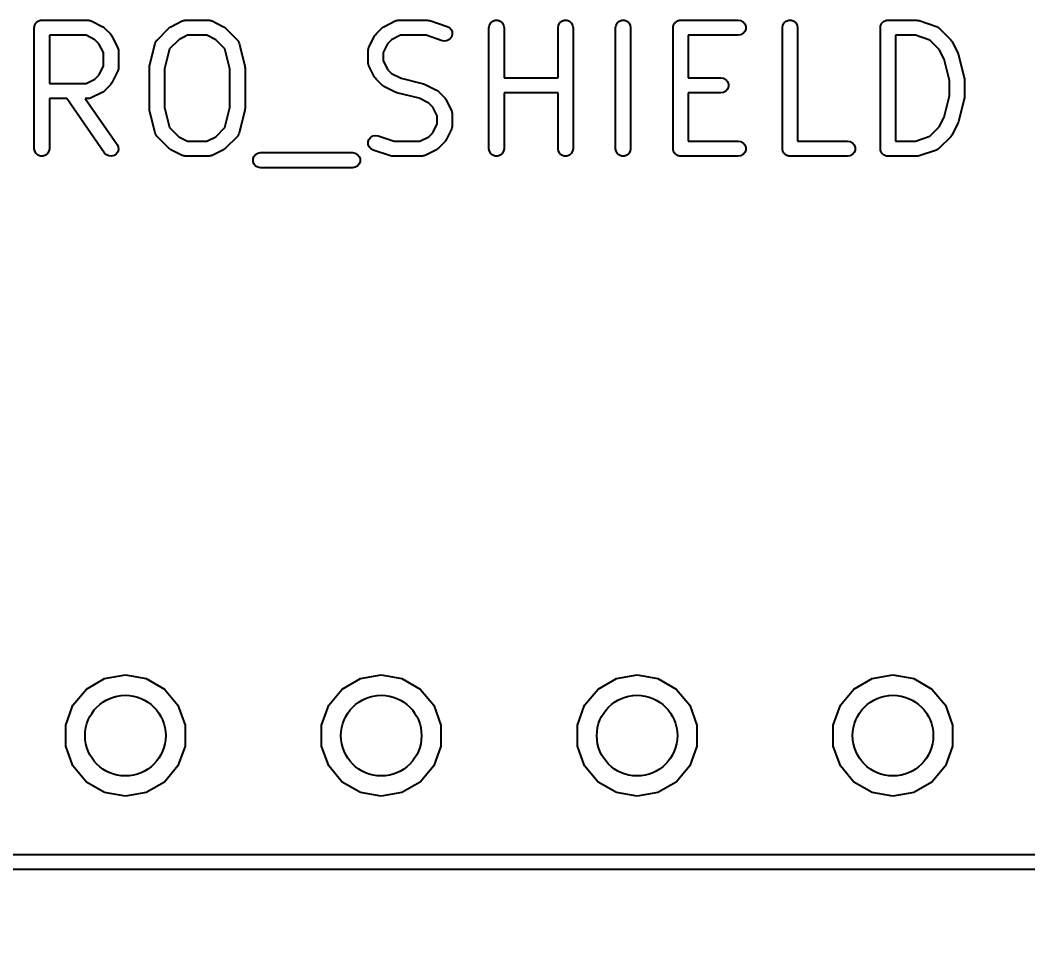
# Model space of a CAD drawing. Header units: millimetres. Extents: x 71 to 299, y 93 to 256.
# Drawn here: x 246.55 to 256.56, y 208.85 to 218.13 of the extents above; entities that cross this region are included whole.
import ezdxf

# ---------------------------------------------------------------- set-up
doc = ezdxf.new("R2010")
doc.units = ezdxf.units.MM
for name, color, linetype in [('BLACK', 7, 'Continuous'), ('PCB', 4, 'Continuous'), ('PCB_参照', 4, 'Continuous')]:
    doc.layers.add(name, color=color, linetype=linetype)
doc.layers.add('寸法', color=7, linetype='Continuous', true_color=0xffbdf8)
doc.styles.get("Standard").update_dxf_attribs({"font": 'arial.ttf', "height": 0.138})
doc.dimstyles.new('JIS-1', dxfattribs={"dimtxt": 2.5, "dimasz": 2.5, "dimexe": 1.25, "dimexo": 0.625, "dimtad": 1, "dimtxsty": 'Standard', "dimblk": 'OPEN', "dimcen": 2.5, "dimadec": 0, "dimazin": 0, "dimtfac": 1, "dimtmove": 0, "dimatfit": 3, "dimldrblk": 'OPEN', "dimfxl": 1, "dimarcsym": 0})

# ---------------------------------------------------------------- blocks, each defined once
blk = doc.blocks.new('PCB詳細')
at = {"layer": 'BLACK'}
for p, q in [((182.495, -38.7229), (182.496, -38.7164)), ((182.496, -38.7098), (182.498, -38.7037)), ((182.496, -38.7164), (182.496, -38.7098)), ((182.498, -38.7037), (182.5, -38.6972)), ((182.5, -38.6972), (182.503, -38.6915)), ((182.503, -38.6915), (182.505, -38.6854)), ((182.505, -38.6854), (182.509, -38.6803)), ((182.509, -38.6803), (182.513, -38.6746)), ((182.513, -38.6746), (182.518, -38.6704)), ((182.518, -38.6704), (182.522, -38.6654)), ((182.522, -38.6654), (182.527, -38.6621)), ((182.527, -38.6621), (182.532, -38.6579)), ((182.532, -38.6579), (182.539, -38.6557)), ((182.539, -38.6557), (182.544, -38.6524)), ((182.544, -38.6524), (182.551, -38.6512)), ((182.551, -38.6512), (182.557, -38.649)), ((182.557, -38.649), (182.564, -38.649)), ((182.564, -38.649), (182.57, -38.6479)), ((182.57, -38.6479), (183.027, -38.6479)), ((183.027, -38.6479), (183.031, -38.6486)), ((183.031, -38.6486), (183.036, -38.6483)), ((183.036, -38.6483), (183.044, -38.6509)), ((183.044, -38.6509), (183.053, -38.6524)), ((183.053, -38.6524), (183.057, -38.6545)), ((183.057, -38.6545), (183.061, -38.6558)), ((183.061, -38.6558), (183.175, -38.7129)), ((183.175, -38.7129), (183.185, -38.7201)), ((183.841, -38.7201), (183.851, -38.7129)), ((183.851, -38.7129), (183.965, -38.6558)), ((183.965, -38.6558), (183.969, -38.6545)), ((183.969, -38.6545), (183.973, -38.6524)), ((183.973, -38.6524), (183.982, -38.6509)), ((183.982, -38.6509), (183.99, -38.6483)), ((183.99, -38.6483), (183.994, -38.6486)), ((183.994, -38.6486), (183.999, -38.6479)), ((183.999, -38.6479), (184.227, -38.6479)), ((184.227, -38.6479), (184.231, -38.6486)), ((184.231, -38.6486), (184.236, -38.6483)), ((184.236, -38.6483), (184.244, -38.6509)), ((184.244, -38.6509), (184.253, -38.6524)), ((184.253, -38.6524), (184.257, -38.6545)), ((184.257, -38.6545), (184.261, -38.6558)), ((184.261, -38.6558), (184.375, -38.7129)), ((184.375, -38.7129), (184.385, -38.7201)), ((185.955, -38.7201), (185.965, -38.7129)), ((185.965, -38.7129), (186.079, -38.6558)), ((186.079, -38.6558), (186.083, -38.6545)), ((186.083, -38.6545), (186.087, -38.6524)), ((186.087, -38.6524), (186.096, -38.6509)), ((186.096, -38.6509), (186.104, -38.6483)), ((186.104, -38.6483), (186.109, -38.6486)), ((186.109, -38.6486), (186.113, -38.6479)), ((186.113, -38.6479), (186.399, -38.6479)), ((186.399, -38.6479), (186.41, -38.6499)), ((186.41, -38.6499), (186.422, -38.6517)), ((186.422, -38.6517), (186.594, -38.7088)), ((186.594, -38.7088), (186.617, -38.7213)), ((187.009, -38.7229), (187.014, -38.6972)), ((187.014, -38.6972), (187.027, -38.6746)), ((187.027, -38.6746), (187.047, -38.6579)), ((187.047, -38.6579), (187.071, -38.649)), ((187.071, -38.649), (187.097, -38.649)), ((187.097, -38.649), (187.122, -38.6579)), ((187.122, -38.6579), (187.142, -38.6746)), ((187.142, -38.6746), (187.155, -38.6972)), ((187.155, -38.6972), (187.159, -38.7229)), ((187.695, -38.7229), (187.7, -38.6972)), ((187.7, -38.6972), (187.713, -38.6746)), ((187.713, -38.6746), (187.733, -38.6579)), ((187.733, -38.6579), (187.757, -38.649)), ((187.757, -38.649), (187.783, -38.649)), ((187.783, -38.649), (187.808, -38.6579)), ((187.808, -38.6579), (187.827, -38.6746)), ((187.827, -38.6746), (187.84, -38.6972)), ((187.84, -38.6972), (187.845, -38.7229)), ((188.266, -38.7229), (188.271, -38.6972)), ((188.271, -38.6972), (188.284, -38.6746)), ((188.284, -38.6746), (188.304, -38.6579)), ((188.304, -38.6579), (188.328, -38.649)), ((188.328, -38.649), (188.354, -38.649)), ((188.354, -38.649), (188.379, -38.6579)), ((188.379, -38.6579), (188.399, -38.6746)), ((188.399, -38.6746), (188.412, -38.6972)), ((188.412, -38.6972), (188.416, -38.7229)), ((188.838, -38.7229), (188.839, -38.7164)), ((188.839, -38.7098), (188.841, -38.7037)), ((188.839, -38.7164), (188.839, -38.7098)), ((188.841, -38.7037), (188.842, -38.6972)), ((188.842, -38.6972), (188.846, -38.6915)), ((188.846, -38.6915), (188.848, -38.6854)), ((188.848, -38.6854), (188.852, -38.6803)), ((188.852, -38.6803), (188.855, -38.6746)), ((188.855, -38.6746), (188.86, -38.6704)), ((188.86, -38.6704), (188.865, -38.6654)), ((188.865, -38.6654), (188.87, -38.6621)), ((188.87, -38.6621), (188.875, -38.6579)), ((188.875, -38.6579), (188.882, -38.6557)), ((188.882, -38.6557), (188.887, -38.6524)), ((188.887, -38.6524), (188.894, -38.6512)), ((188.894, -38.6512), (188.9, -38.649)), ((188.9, -38.649), (188.906, -38.649)), ((188.906, -38.649), (188.913, -38.6479)), ((188.913, -38.6479), (189.484, -38.6479)), ((189.484, -38.6479), (189.51, -38.6524)), ((189.51, -38.6524), (189.532, -38.6654)), ((189.532, -38.6654), (189.549, -38.6854)), ((189.549, -38.6854), (189.558, -38.7098)), ((189.558, -38.7098), (189.558, -38.7359)), ((189.924, -38.7229), (189.928, -38.6972)), ((189.928, -38.6972), (189.941, -38.6746)), ((189.941, -38.6746), (189.961, -38.6579)), ((189.961, -38.6579), (189.986, -38.649)), ((189.986, -38.649), (190.012, -38.649)), ((190.012, -38.649), (190.036, -38.6579)), ((190.036, -38.6579), (190.056, -38.6746)), ((190.056, -38.6746), (190.069, -38.6972)), ((190.069, -38.6972), (190.074, -38.7229)), ((190.895, -38.7229), (190.896, -38.7164)), ((190.896, -38.7098), (190.898, -38.7037)), ((190.896, -38.7164), (190.896, -38.7098)), ((190.898, -38.7037), (190.9, -38.6972)), ((190.9, -38.6972), (190.903, -38.6915)), ((190.903, -38.6915), (190.905, -38.6854)), ((190.905, -38.6854), (190.909, -38.6803)), ((190.909, -38.6803), (190.913, -38.6746)), ((190.913, -38.6746), (190.918, -38.6704)), ((190.918, -38.6704), (190.922, -38.6654)), ((190.922, -38.6654), (190.927, -38.6621)), ((190.927, -38.6621), (190.933, -38.6579)), ((190.933, -38.6579), (190.939, -38.6557)), ((190.939, -38.6557), (190.944, -38.6524)), ((190.944, -38.6524), (190.951, -38.6512)), ((190.951, -38.6512), (190.957, -38.649)), ((190.957, -38.649), (190.964, -38.649)), ((190.964, -38.649), (190.97, -38.6479)), ((190.97, -38.6479), (191.256, -38.6479)), ((191.256, -38.6479), (191.268, -38.6499)), ((191.268, -38.6499), (191.279, -38.6517)), ((191.279, -38.6517), (191.451, -38.7088)), ((191.451, -38.7088), (191.455, -38.7109)), ((191.455, -38.7109), (191.459, -38.712)), ((191.459, -38.712), (191.466, -38.7171)), ((191.466, -38.7171), (191.474, -38.7213)), ((182.495, -39.9229), (182.495, -38.7229)), ((182.645, -38.7979), (182.645, -39.2764)), ((183.009, -38.7979), (182.645, -38.7979)), ((183.097, -38.8416), (183.009, -38.7979)), ((183.185, -38.7201), (183.194, -38.727)), ((183.194, -38.727), (183.252, -38.7841)), ((183.252, -38.7841), (183.258, -38.7939)), ((183.258, -38.7939), (183.266, -38.8036)), ((183.266, -38.8036), (183.323, -38.9179)), ((183.717, -38.8413), (183.831, -38.727)), ((183.831, -38.727), (183.841, -38.7201)), ((184.016, -38.7979), (183.929, -38.8416)), ((184.209, -38.7979), (184.016, -38.7979)), ((184.297, -38.8416), (184.209, -38.7979)), ((184.385, -38.7201), (184.394, -38.727)), ((184.394, -38.727), (184.509, -38.8413)), ((185.817, -38.9179), (185.874, -38.8036)), ((185.874, -38.8036), (185.882, -38.794)), ((185.882, -38.794), (185.888, -38.7841)), ((185.888, -38.7841), (185.946, -38.727)), ((185.946, -38.727), (185.955, -38.7201)), ((186.131, -38.7979), (186.043, -38.8416)), ((186.386, -38.7979), (186.131, -38.7979)), ((186.546, -38.8512), (186.386, -38.7979)), ((186.617, -38.7213), (186.634, -38.7407)), ((186.636, -38.8157), (186.62, -38.8361)), ((186.634, -38.7407), (186.643, -38.765)), ((186.644, -38.791), (186.636, -38.8157)), ((186.643, -38.765), (186.644, -38.791)), ((187.009, -39.9229), (187.009, -38.7229)), ((187.159, -38.7229), (187.159, -39.2193)), ((187.695, -39.2193), (187.695, -38.7229)), ((187.845, -38.7229), (187.845, -39.9229)), ((188.266, -39.9229), (188.266, -38.7229)), ((188.416, -38.7229), (188.416, -39.9229)), ((188.838, -39.9229), (188.838, -38.7229)), ((189.484, -38.7979), (188.988, -38.7979)), ((188.988, -38.7979), (188.988, -39.2193)), ((189.51, -38.7933), (189.484, -38.7979)), ((189.532, -38.7803), (189.51, -38.7933)), ((189.549, -38.7604), (189.532, -38.7803)), ((189.558, -38.7359), (189.549, -38.7604)), ((189.924, -39.9229), (189.924, -38.7229)), ((190.074, -38.7229), (190.074, -39.8479)), ((190.895, -39.9229), (190.895, -38.7229)), ((191.045, -38.7979), (191.045, -39.8479)), ((191.244, -38.7979), (191.045, -38.7979)), ((191.387, -38.8456), (191.244, -38.7979)), ((191.474, -38.7213), (191.477, -38.7245)), ((191.477, -38.7245), (191.48, -38.727)), ((191.48, -38.727), (191.594, -38.8413)), ((183.137, -38.8816), (183.097, -38.8416)), ((183.181, -38.9691), (183.137, -38.8816)), ((183.64, -39.1047), (183.697, -38.8761)), ((183.697, -38.8761), (183.7, -38.8695)), ((183.7, -38.8695), (183.702, -38.8626)), ((183.702, -38.8626), (183.705, -38.8577)), ((183.705, -38.8577), (183.708, -38.8523)), ((183.708, -38.8523), (183.713, -38.8471)), ((183.713, -38.8471), (183.717, -38.8413)), ((183.929, -38.8416), (183.838, -38.9326)), ((184.388, -38.9326), (184.297, -38.8416)), ((184.509, -38.8413), (184.513, -38.8471)), ((184.513, -38.8471), (184.518, -38.8523)), ((184.518, -38.8523), (184.52, -38.8577)), ((184.52, -38.8577), (184.524, -38.8626)), ((184.524, -38.8626), (184.526, -38.8695)), ((184.526, -38.8695), (184.528, -38.8761)), ((184.528, -38.8761), (184.586, -39.1047)), ((186.003, -38.8816), (185.959, -38.9691)), ((186.043, -38.8416), (186.003, -38.8816)), ((186.572, -38.855), (186.546, -38.8512)), ((186.598, -38.8498), (186.572, -38.855)), ((186.62, -38.8361), (186.598, -38.8498)), ((191.48, -38.9387), (191.387, -38.8456)), ((191.594, -38.8413), (191.601, -38.8511)), ((191.601, -38.8511), (191.609, -38.8607)), ((191.609, -38.8607), (191.666, -38.975)), ((183.181, -39.1052), (183.181, -38.9691)), ((183.323, -38.9179), (183.324, -38.922)), ((183.324, -38.922), (183.326, -38.9258)), ((183.326, -38.9258), (183.328, -38.9344)), ((183.328, -38.9344), (183.33, -38.9429)), ((183.33, -38.9429), (183.33, -38.9472)), ((183.33, -38.9472), (183.331, -38.9514)), ((183.331, -38.9514), (183.331, -39.1229)), ((183.838, -38.9326), (183.788, -39.1321)), ((184.438, -39.1321), (184.388, -38.9326)), ((185.809, -38.9514), (185.81, -38.9472)), ((185.809, -39.0657), (185.809, -38.9514)), ((185.81, -38.9429), (185.812, -38.9344)), ((185.81, -38.9472), (185.81, -38.9429)), ((185.812, -38.9344), (185.814, -38.9258)), ((185.814, -38.9258), (185.816, -38.922)), ((185.816, -38.922), (185.817, -38.9179)), ((185.959, -38.9691), (185.959, -39.048)), ((191.528, -39.0347), (191.48, -38.9387)), ((191.666, -38.975), (191.668, -38.9829)), ((191.668, -38.9829), (191.671, -38.9904)), ((191.671, -38.9904), (191.728, -39.219)), ((183.137, -39.1927), (183.181, -39.1052)), ((183.638, -39.1229), (183.639, -39.1138)), ((183.639, -39.1138), (183.64, -39.1047)), ((184.586, -39.1047), (184.586, -39.1138)), ((184.586, -39.1138), (184.588, -39.1229)), ((185.81, -39.07), (185.809, -39.0657)), ((185.81, -39.0743), (185.81, -39.07)), ((185.812, -39.0827), (185.81, -39.0743)), ((185.814, -39.0914), (185.812, -39.0827)), ((185.816, -39.0951), (185.814, -39.0914)), ((185.817, -39.0993), (185.816, -39.0951)), ((185.874, -39.2135), (185.817, -39.0993)), ((185.959, -39.048), (186.003, -39.1356)), ((191.581, -39.2464), (191.528, -39.0347)), ((183.097, -39.2326), (183.137, -39.1927)), ((183.323, -39.1564), (183.266, -39.2707)), ((183.324, -39.1523), (183.323, -39.1564)), ((183.326, -39.1485), (183.324, -39.1523)), ((183.328, -39.1399), (183.326, -39.1485)), ((183.33, -39.1314), (183.328, -39.1399)), ((183.331, -39.1229), (183.33, -39.1271)), ((183.33, -39.1271), (183.33, -39.1314)), ((183.638, -39.5229), (183.638, -39.1229)), ((183.788, -39.1321), (183.788, -39.5136)), ((184.438, -39.5136), (184.438, -39.1321)), ((184.588, -39.1229), (184.588, -39.5229)), ((185.882, -39.2232), (185.874, -39.2135)), ((186.003, -39.1356), (186.043, -39.1755)), ((186.043, -39.1755), (186.139, -39.2235)), ((182.645, -39.2764), (183.009, -39.2764)), ((183.009, -39.2764), (183.097, -39.2326)), ((183.252, -39.2902), (183.194, -39.3473)), ((183.258, -39.2803), (183.252, -39.2902)), ((183.266, -39.2707), (183.258, -39.2803)), ((185.888, -39.233), (185.882, -39.2232)), ((185.946, -39.2902), (185.888, -39.233)), ((185.955, -39.2971), (185.946, -39.2902)), ((185.965, -39.3042), (185.955, -39.2971)), ((186.079, -39.3614), (185.965, -39.3042)), ((186.139, -39.2235), (186.36, -39.2787)), ((186.36, -39.2787), (186.367, -39.282)), ((186.367, -39.282), (186.375, -39.2843)), ((186.375, -39.2843), (186.489, -39.3415)), ((187.159, -39.2193), (187.695, -39.2193)), ((188.988, -39.2193), (189.313, -39.2193)), ((189.313, -39.2193), (189.339, -39.2238)), ((189.339, -39.2238), (189.361, -39.2368)), ((189.361, -39.2368), (189.378, -39.2568)), ((189.378, -39.2568), (189.387, -39.2813)), ((189.387, -39.3073), (189.378, -39.3318)), ((189.387, -39.2813), (189.387, -39.3073)), ((191.581, -39.3993), (191.581, -39.2464)), ((191.728, -39.219), (191.729, -39.2281)), ((191.729, -39.2281), (191.731, -39.2371)), ((191.731, -39.2371), (191.731, -39.4086)), ((183.175, -39.3614), (183.061, -39.4185)), ((183.185, -39.3542), (183.175, -39.3614)), ((183.194, -39.3473), (183.185, -39.3542)), ((186.087, -39.3637), (186.079, -39.3614)), ((186.095, -39.367), (186.087, -39.3637)), ((186.315, -39.4222), (186.095, -39.367)), ((186.489, -39.3415), (186.499, -39.3486)), ((186.499, -39.3486), (186.509, -39.3555)), ((186.509, -39.3555), (186.566, -39.4127)), ((186.566, -39.4127), (186.573, -39.4225)), ((187.695, -39.3693), (187.159, -39.3693)), ((187.159, -39.3693), (187.159, -39.9229)), ((187.695, -39.9229), (187.695, -39.3693)), ((189.313, -39.3693), (188.988, -39.3693)), ((188.988, -39.3693), (188.988, -39.8479)), ((189.339, -39.3648), (189.313, -39.3693)), ((189.361, -39.3517), (189.339, -39.3648)), ((189.378, -39.3318), (189.361, -39.3517)), ((191.528, -39.611), (191.581, -39.3993)), ((191.731, -39.4086), (191.729, -39.4176)), ((182.817, -39.4264), (182.645, -39.4264)), ((182.645, -39.4264), (182.645, -39.9229)), ((183.194, -39.9659), (182.817, -39.4264)), ((183.027, -39.4264), (183, -39.4264)), ((183, -39.4264), (183.317, -39.8798)), ((183.031, -39.4257), (183.027, -39.4264)), ((183.036, -39.4259), (183.031, -39.4257)), ((183.044, -39.4234), (183.036, -39.4259)), ((183.053, -39.4219), (183.044, -39.4234)), ((183.057, -39.4197), (183.053, -39.4219)), ((183.061, -39.4185), (183.057, -39.4197)), ((183.788, -39.5136), (183.838, -39.7131)), ((184.388, -39.7131), (184.438, -39.5136)), ((186.411, -39.4702), (186.315, -39.4222)), ((186.451, -39.5101), (186.411, -39.4702)), ((186.495, -39.5977), (186.451, -39.5101)), ((186.573, -39.4225), (186.58, -39.4322)), ((186.58, -39.4322), (186.637, -39.5465)), ((191.728, -39.4268), (191.671, -39.6553)), ((191.729, -39.4176), (191.728, -39.4268)), ((183.639, -39.5319), (183.638, -39.5229)), ((183.64, -39.541), (183.639, -39.5319)), ((183.697, -39.7696), (183.64, -39.541)), ((184.586, -39.541), (184.528, -39.7696)), ((184.588, -39.5229), (184.586, -39.5319)), ((184.586, -39.5319), (184.586, -39.541)), ((186.495, -39.6766), (186.495, -39.5977)), ((186.637, -39.5465), (186.638, -39.5506)), ((186.638, -39.5506), (186.64, -39.5543)), ((186.64, -39.5543), (186.642, -39.563)), ((186.642, -39.563), (186.645, -39.5714)), ((186.645, -39.5714), (186.644, -39.5757)), ((186.644, -39.5757), (186.645, -39.58)), ((186.645, -39.58), (186.645, -39.6943)), ((191.48, -39.707), (191.528, -39.611)), ((183.838, -39.7131), (183.929, -39.8041)), ((184.297, -39.8041), (184.388, -39.7131)), ((186.451, -39.7641), (186.495, -39.6766)), ((186.642, -39.7113), (186.64, -39.7199)), ((186.645, -39.7029), (186.642, -39.7113)), ((186.645, -39.6943), (186.644, -39.6985)), ((186.644, -39.6985), (186.645, -39.7029)), ((191.387, -39.8002), (191.48, -39.707)), ((191.666, -39.6707), (191.609, -39.785)), ((191.668, -39.6628), (191.666, -39.6707)), ((191.671, -39.6553), (191.668, -39.6628)), ((183.7, -39.7762), (183.697, -39.7696)), ((183.702, -39.7831), (183.7, -39.7762)), ((183.705, -39.788), (183.702, -39.7831)), ((183.708, -39.7934), (183.705, -39.788)), ((183.713, -39.7986), (183.708, -39.7934)), ((183.717, -39.8045), (183.713, -39.7986)), ((183.831, -39.9187), (183.717, -39.8045)), ((183.929, -39.8041), (184.016, -39.8479)), ((184.209, -39.8479), (184.297, -39.8041)), ((184.509, -39.8045), (184.394, -39.9187)), ((184.513, -39.7986), (184.509, -39.8045)), ((184.518, -39.7934), (184.513, -39.7986)), ((184.52, -39.788), (184.518, -39.7934)), ((184.524, -39.7831), (184.52, -39.788)), ((184.526, -39.7762), (184.524, -39.7831)), ((184.528, -39.7696), (184.526, -39.7762)), ((185.818, -39.83), (185.835, -39.8096)), ((185.835, -39.8096), (185.857, -39.796)), ((185.857, -39.796), (185.882, -39.7907)), ((185.882, -39.7907), (185.908, -39.7946)), ((185.908, -39.7946), (186.068, -39.8479)), ((186.324, -39.8479), (186.411, -39.8041)), ((186.411, -39.8041), (186.451, -39.7641)), ((186.637, -39.7278), (186.58, -39.8421)), ((186.638, -39.7237), (186.637, -39.7278)), ((186.64, -39.7199), (186.638, -39.7237)), ((191.244, -39.8479), (191.387, -39.8002)), ((191.594, -39.8045), (191.48, -39.9187)), ((191.601, -39.7946), (191.594, -39.8045)), ((191.609, -39.785), (191.601, -39.7946)), ((183.317, -39.8798), (183.328, -39.9035)), ((183.328, -39.9035), (183.33, -39.9294)), ((184.016, -39.8479), (184.209, -39.8479)), ((185.81, -39.8547), (185.818, -39.83)), ((185.811, -39.8807), (185.81, -39.8547)), ((185.82, -39.905), (185.811, -39.8807)), ((185.838, -39.9245), (185.82, -39.905)), ((186.068, -39.8479), (186.324, -39.8479)), ((186.566, -39.8616), (186.509, -39.9187)), ((186.573, -39.8518), (186.566, -39.8616)), ((186.58, -39.8421), (186.573, -39.8518)), ((188.988, -39.8479), (189.484, -39.8479)), ((189.484, -39.8479), (189.51, -39.8524)), ((189.51, -39.8524), (189.532, -39.8654)), ((189.532, -39.8654), (189.549, -39.8854)), ((189.549, -39.8854), (189.558, -39.9098)), ((189.558, -39.9098), (189.558, -39.9359)), ((190.074, -39.8479), (190.57, -39.8479)), ((190.57, -39.8479), (190.596, -39.8524)), ((190.596, -39.8524), (190.618, -39.8654)), ((190.618, -39.8654), (190.635, -39.8854)), ((190.635, -39.8854), (190.644, -39.9098)), ((190.644, -39.9098), (190.644, -39.9359)), ((191.045, -39.8479), (191.244, -39.8479)), ((182.5, -39.9485), (182.495, -39.9229)), ((182.513, -39.9711), (182.5, -39.9485)), ((182.532, -39.9878), (182.513, -39.9711)), ((182.557, -39.9967), (182.532, -39.9878)), ((182.583, -39.9967), (182.557, -39.9967)), ((182.607, -39.9878), (182.583, -39.9967)), ((182.627, -39.9711), (182.607, -39.9878)), ((182.64, -39.9485), (182.627, -39.9711)), ((182.645, -39.9229), (182.64, -39.9485)), ((183.213, -39.9843), (183.194, -39.9659)), ((183.236, -39.9953), (183.213, -39.9843)), ((183.262, -39.9976), (183.236, -39.9953)), ((183.287, -39.9908), (183.262, -39.9976)), ((183.309, -39.9759), (183.287, -39.9908)), ((183.324, -39.9546), (183.309, -39.9759)), ((183.33, -39.9294), (183.324, -39.9546)), ((183.841, -39.9256), (183.831, -39.9187)), ((183.851, -39.9328), (183.841, -39.9256)), ((183.965, -39.9899), (183.851, -39.9328)), ((183.969, -39.9912), (183.965, -39.9899)), ((183.973, -39.9933), (183.969, -39.9912)), ((183.982, -39.9949), (183.973, -39.9933)), ((183.99, -39.9974), (183.982, -39.9949)), ((183.994, -39.9971), (183.99, -39.9974)), ((183.999, -39.9979), (183.994, -39.9971)), ((184.227, -39.9979), (183.999, -39.9979)), ((184.231, -39.9971), (184.227, -39.9979)), ((184.236, -39.9974), (184.231, -39.9971)), ((184.244, -39.9949), (184.236, -39.9974)), ((184.253, -39.9933), (184.244, -39.9949)), ((184.257, -39.9912), (184.253, -39.9933)), ((184.261, -39.9899), (184.257, -39.9912)), ((184.375, -39.9328), (184.261, -39.9899)), ((184.385, -39.9256), (184.375, -39.9328)), ((184.394, -39.9187), (184.385, -39.9256)), ((184.668, -40.0241), (184.676, -39.9996)), ((184.676, -39.9996), (184.693, -39.9797)), ((184.693, -39.9797), (184.716, -39.9667)), ((184.716, -39.9667), (184.741, -39.9621)), ((184.741, -39.9621), (185.656, -39.9621)), ((185.656, -39.9621), (185.681, -39.9667)), ((185.681, -39.9667), (185.704, -39.9797)), ((185.704, -39.9797), (185.721, -39.9996)), ((185.721, -39.9996), (185.73, -40.0241)), ((185.861, -39.9369), (185.838, -39.9245)), ((186.032, -39.994), (185.861, -39.9369)), ((186.044, -39.9958), (186.032, -39.994)), ((186.056, -39.9979), (186.044, -39.9958)), ((186.341, -39.9979), (186.056, -39.9979)), ((186.346, -39.9971), (186.341, -39.9979)), ((186.35, -39.9974), (186.346, -39.9971)), ((186.358, -39.9949), (186.35, -39.9974)), ((186.367, -39.9933), (186.358, -39.9949)), ((186.371, -39.9912), (186.367, -39.9933)), ((186.375, -39.9899), (186.371, -39.9912)), ((186.489, -39.9328), (186.375, -39.9899)), ((186.499, -39.9256), (186.489, -39.9328)), ((186.509, -39.9187), (186.499, -39.9256)), ((187.014, -39.9485), (187.009, -39.9229)), ((187.027, -39.9711), (187.014, -39.9485)), ((187.047, -39.9878), (187.027, -39.9711)), ((187.071, -39.9967), (187.047, -39.9878)), ((187.097, -39.9967), (187.071, -39.9967)), ((187.122, -39.9878), (187.097, -39.9967)), ((187.142, -39.9711), (187.122, -39.9878)), ((187.155, -39.9485), (187.142, -39.9711)), ((187.159, -39.9229), (187.155, -39.9485)), ((187.7, -39.9485), (187.695, -39.9229)), ((187.713, -39.9711), (187.7, -39.9485)), ((187.733, -39.9878), (187.713, -39.9711)), ((187.757, -39.9967), (187.733, -39.9878)), ((187.783, -39.9967), (187.757, -39.9967)), ((187.808, -39.9878), (187.783, -39.9967)), ((187.827, -39.9711), (187.808, -39.9878)), ((187.84, -39.9485), (187.827, -39.9711)), ((187.845, -39.9229), (187.84, -39.9485)), ((188.271, -39.9485), (188.266, -39.9229)), ((188.284, -39.9711), (188.271, -39.9485)), ((188.304, -39.9878), (188.284, -39.9711)), ((188.328, -39.9967), (188.304, -39.9878)), ((188.354, -39.9967), (188.328, -39.9967)), ((188.379, -39.9878), (188.354, -39.9967)), ((188.399, -39.9711), (188.379, -39.9878)), ((188.412, -39.9485), (188.399, -39.9711)), ((188.416, -39.9229), (188.412, -39.9485)), ((188.839, -39.9293), (188.838, -39.9229)), ((188.839, -39.9359), (188.839, -39.9293)), ((188.841, -39.942), (188.839, -39.9359)), ((188.842, -39.9485), (188.841, -39.942)), ((188.846, -39.9542), (188.842, -39.9485)), ((188.848, -39.9604), (188.846, -39.9542)), ((188.852, -39.9654), (188.848, -39.9604)), ((188.855, -39.9711), (188.852, -39.9654)), ((188.86, -39.9753), (188.855, -39.9711)), ((188.865, -39.9803), (188.86, -39.9753)), ((188.87, -39.9836), (188.865, -39.9803)), ((188.875, -39.9878), (188.87, -39.9836)), ((188.882, -39.9901), (188.875, -39.9878)), ((188.887, -39.9933), (188.882, -39.9901)), ((188.894, -39.9945), (188.887, -39.9933)), ((188.9, -39.9967), (188.894, -39.9945)), ((188.906, -39.9967), (188.9, -39.9967)), ((188.913, -39.9979), (188.906, -39.9967)), ((189.484, -39.9979), (188.913, -39.9979)), ((189.51, -39.9933), (189.484, -39.9979)), ((189.532, -39.9803), (189.51, -39.9933)), ((189.549, -39.9604), (189.532, -39.9803)), ((189.558, -39.9359), (189.549, -39.9604)), ((189.925, -39.9293), (189.924, -39.9229)), ((189.925, -39.9359), (189.925, -39.9293)), ((189.927, -39.942), (189.925, -39.9359)), ((189.928, -39.9485), (189.927, -39.942)), ((189.931, -39.9542), (189.928, -39.9485)), ((189.934, -39.9604), (189.931, -39.9542)), ((189.938, -39.9654), (189.934, -39.9604)), ((189.941, -39.9711), (189.938, -39.9654)), ((189.946, -39.9753), (189.941, -39.9711)), ((189.95, -39.9803), (189.946, -39.9753)), ((189.956, -39.9836), (189.95, -39.9803)), ((189.961, -39.9878), (189.956, -39.9836)), ((189.967, -39.9901), (189.961, -39.9878)), ((189.973, -39.9933), (189.967, -39.9901)), ((189.979, -39.9945), (189.973, -39.9933)), ((189.986, -39.9967), (189.979, -39.9945)), ((189.992, -39.9967), (189.986, -39.9967)), ((189.999, -39.9979), (189.992, -39.9967)), ((190.57, -39.9979), (189.999, -39.9979)), ((190.596, -39.9933), (190.57, -39.9979)), ((190.618, -39.9803), (190.596, -39.9933)), ((190.635, -39.9604), (190.618, -39.9803)), ((190.644, -39.9359), (190.635, -39.9604)), ((190.896, -39.9293), (190.895, -39.9229)), ((190.896, -39.9359), (190.896, -39.9293)), ((190.898, -39.942), (190.896, -39.9359)), ((190.9, -39.9485), (190.898, -39.942)), ((190.903, -39.9542), (190.9, -39.9485)), ((190.905, -39.9604), (190.903, -39.9542)), ((190.909, -39.9654), (190.905, -39.9604)), ((190.913, -39.9711), (190.909, -39.9654)), ((190.918, -39.9753), (190.913, -39.9711)), ((190.922, -39.9803), (190.918, -39.9753)), ((190.927, -39.9836), (190.922, -39.9803)), ((190.933, -39.9878), (190.927, -39.9836)), ((190.939, -39.9901), (190.933, -39.9878)), ((190.944, -39.9933), (190.939, -39.9901)), ((190.951, -39.9945), (190.944, -39.9933)), ((190.957, -39.9967), (190.951, -39.9945)), ((190.964, -39.9967), (190.957, -39.9967)), ((190.97, -39.9979), (190.964, -39.9967)), ((191.256, -39.9979), (190.97, -39.9979)), ((191.268, -39.9958), (191.256, -39.9979)), ((191.279, -39.994), (191.268, -39.9958)), ((191.451, -39.9369), (191.279, -39.994)), ((191.455, -39.9348), (191.451, -39.9369)), ((191.459, -39.9337), (191.455, -39.9348)), ((191.466, -39.9286), (191.459, -39.9337)), ((191.474, -39.9245), (191.466, -39.9286)), ((191.477, -39.9212), (191.474, -39.9245)), ((191.48, -39.9187), (191.477, -39.9212)), ((184.668, -40.0502), (184.668, -40.0241)), ((184.676, -40.0746), (184.668, -40.0502)), ((184.693, -40.0946), (184.676, -40.0746)), ((184.716, -40.1076), (184.693, -40.0946)), ((184.741, -40.1121), (184.716, -40.1076)), ((185.656, -40.1121), (184.741, -40.1121)), ((185.681, -40.1076), (185.656, -40.1121)), ((185.704, -40.0946), (185.681, -40.1076)), ((185.721, -40.0746), (185.704, -40.0946)), ((185.73, -40.0502), (185.721, -40.0746)), ((185.73, -40.0241), (185.73, -40.0502)), ((183.013, -45.2846), (183.194, -45.18)), ((183.194, -45.18), (183.4, -45.1437)), ((183.4, -45.1437), (183.606, -45.18)), ((183.606, -45.18), (183.787, -45.2846)), ((185.553, -45.2846), (185.734, -45.18)), ((185.734, -45.18), (185.94, -45.1437)), ((185.94, -45.1437), (186.146, -45.18)), ((186.146, -45.18), (186.327, -45.2846)), ((188.093, -45.2846), (188.274, -45.18)), ((188.274, -45.18), (188.48, -45.1437)), ((188.48, -45.1437), (188.686, -45.18)), ((188.686, -45.18), (188.867, -45.2846)), ((190.633, -45.2846), (190.814, -45.18)), ((190.814, -45.18), (191.02, -45.1437)), ((191.02, -45.1437), (191.226, -45.18)), ((191.226, -45.18), (191.407, -45.2846)), ((182.878, -45.4449), (183.013, -45.2846)), ((183.787, -45.2846), (183.922, -45.4449)), ((185.418, -45.4449), (185.553, -45.2846)), ((186.327, -45.2846), (186.462, -45.4449)), ((187.958, -45.4449), (188.093, -45.2846)), ((188.867, -45.2846), (189.002, -45.4449)), ((190.498, -45.4449), (190.633, -45.2846)), ((191.407, -45.2846), (191.542, -45.4449)), ((182.807, -45.6414), (182.878, -45.4449)), ((183.922, -45.4449), (183.993, -45.6414)), ((185.347, -45.6414), (185.418, -45.4449)), ((186.462, -45.4449), (186.533, -45.6414)), ((187.887, -45.6414), (187.958, -45.4449)), ((189.002, -45.4449), (189.073, -45.6414)), ((190.427, -45.6414), (190.498, -45.4449)), ((191.542, -45.4449), (191.613, -45.6414)), ((182.807, -45.8506), (182.807, -45.6414)), ((183.993, -45.6414), (183.993, -45.8506)), ((185.347, -45.8506), (185.347, -45.6414)), ((186.533, -45.6414), (186.533, -45.8506)), ((187.887, -45.8506), (187.887, -45.6414)), ((189.073, -45.6414), (189.073, -45.8506)), ((190.427, -45.8506), (190.427, -45.6414)), ((191.613, -45.6414), (191.613, -45.8506)), ((182.878, -46.0471), (182.807, -45.8506)), ((183.993, -45.8506), (183.922, -46.0471)), ((185.418, -46.0471), (185.347, -45.8506)), ((186.533, -45.8506), (186.462, -46.0471)), ((187.958, -46.0471), (187.887, -45.8506)), ((189.073, -45.8506), (189.002, -46.0471)), ((190.498, -46.0471), (190.427, -45.8506)), ((191.613, -45.8506), (191.542, -46.0471)), ((183.013, -46.2074), (182.878, -46.0471)), ((183.922, -46.0471), (183.787, -46.2074)), ((185.553, -46.2074), (185.418, -46.0471)), ((186.462, -46.0471), (186.327, -46.2074)), ((188.093, -46.2074), (187.958, -46.0471)), ((189.002, -46.0471), (188.867, -46.2074)), ((190.633, -46.2074), (190.498, -46.0471)), ((191.542, -46.0471), (191.407, -46.2074)), ((183.194, -46.312), (183.013, -46.2074)), ((183.787, -46.2074), (183.606, -46.312)), ((185.734, -46.312), (185.553, -46.2074)), ((186.327, -46.2074), (186.146, -46.312)), ((188.274, -46.312), (188.093, -46.2074)), ((188.867, -46.2074), (188.686, -46.312)), ((190.814, -46.312), (190.633, -46.2074)), ((191.407, -46.2074), (191.226, -46.312)), ((183.4, -46.3483), (183.194, -46.312)), ((183.606, -46.312), (183.4, -46.3483)), ((185.94, -46.3483), (185.734, -46.312)), ((186.146, -46.312), (185.94, -46.3483)), ((188.48, -46.3483), (188.274, -46.312)), ((188.686, -46.312), (188.48, -46.3483)), ((191.02, -46.3483), (190.814, -46.312)), ((191.226, -46.312), (191.02, -46.3483)), ((154.575, -46.925), (202.425, -46.925)), ((202.5, -47.075), (154.5, -47.075))]:
    blk.add_line(p, q, dxfattribs=at)
for centre in [(183.4, -45.746), (185.94, -45.746), (188.48, -45.746), (191.02, -45.746)]:
    blk.add_circle(centre, 0.4, dxfattribs=at)
blk = doc.blocks.new('A$C28663')
at = {"layer": 'PCB'}
blk.add_blockref('PCB詳細', (-35.075, 145.925), dxfattribs=at)
blk = doc.blocks.new('_OPEN')
at = {"color": 0, "linetype": 'ByBlock', "lineweight": -2}
for p, q in [((-1, 0.166667), (0, 0)), ((-1, -0.166667), (0, 0)), ((0, 0), (-1, 0))]:
    blk.add_line(p, q, dxfattribs=at)
blk = doc.blocks.new('*D10')
at = {"layer": 'Defpoints', "color": 0}
for p in [(162.199, 206.874), (281.115, 206.874), (162.199, 205.594)]:
    blk.add_point(p, dxfattribs=at)
at = {"layer": '寸法', "color": 0, "lineweight": -2}
for p, q in [((281.115, 205.594), (281.115, 213.47)), ((162.824, 206.874), (282.365, 206.874)), ((281.115, 205.594), (281.115, 206.874)), ((162.824, 205.594), (282.365, 205.594)), ((281.115, 203.094), (281.115, 200.594))]:
    blk.add_line(p, q, dxfattribs=at)
at = {"layer": '寸法', "color": 0, "lineweight": -2, "xscale": 2.5, "yscale": 2.5, "zscale": 2.5}
for p, rotation in [((281.115, 206.874), 270), ((281.115, 205.594), 90)]:
    blk.add_blockref('_OPEN', p, dxfattribs=dict(at, rotation=rotation))
at = {"layer": '寸法', "color": 0, "insert": (280.407, 212.672), "char_height": 0.138, "attachment_point": 5, "rotation": 90}
blk.add_mtext('1,28', dxfattribs=at)

msp = doc.modelspace()

# ---------------------------------------------------------------- block references
at = {"layer": 'PCB_参照'}
msp.add_blockref('A$C28663', (99.274, 110.857), dxfattribs=at)

# ---------------------------------------------------------------- dimensions: what is measured, and where the dimension line sits
at = {"layer": '寸法'}
dim = msp.add_linear_dim(base=(281.115, 206.874), p1=(162.199, 205.594), p2=(162.199, 206.874), angle=90, dimstyle='JIS-1', override={"dimlfac": 1}, dxfattribs=at)
dim.commit()
dim.dimension.update_dxf_attribs({"geometry": '*D10', "text_midpoint": (280.407, 212.672)})

doc.saveas('drawing.dxf')
